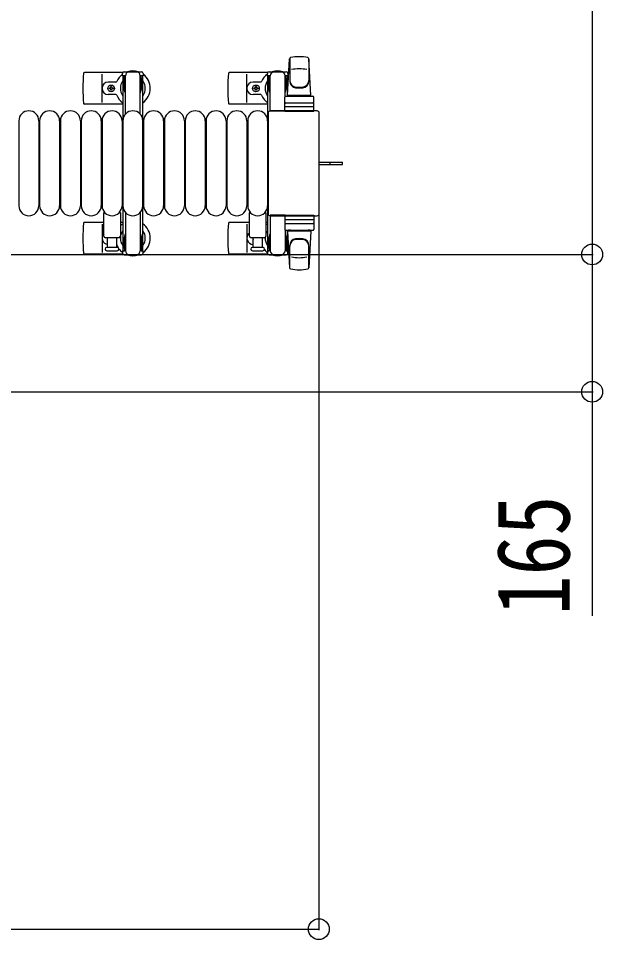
# Model space of a CAD drawing. Units: millimetres, scale not verified. Extents: x -16820 to 16820, y -11880 to 11880.
# Drawn here: x 2939 to 3641, y -2166 to -1060 of the extents above; entities that cross this region are included whole.
import ezdxf
from ezdxf.enums import TextEntityAlignment as Align

# ---------------------------------------------------------------- set-up
doc = ezdxf.new("R2010")
doc.units = ezdxf.units.MM
doc.header["$LTSCALE"] = 50
for name, color, linetype in [('0-3_YKK_13', 4, 'Continuous'), ('0-4_YKK_A1', 4, 'Continuous'), ('0-5_YKK_D', 6, 'Continuous')]:
    doc.layers.add(name, color=color, linetype=linetype)
doc.styles.add('ＭＳ ゴシック', font='')
doc.styles.get('ＭＳ ゴシック').set_extended_font_data('MS Gothic')

msp = doc.modelspace()

# ---------------------------------------------------------------- linework, layer by layer
at = {"layer": '0-3_YKK_13'}
for p, q in [((3262.08, -1152.5), (3264.52, -1108.47)), ((3264.58, -1108.12), (3264.58, -1135.31)), ((3287.58, -1108.89), (3287.58, -1134.63)), ((3290.08, -1152.5), (3287.64, -1108.47)), ((3064.05, -1125), (3017.98, -1125)), ((3039.08, -1161), (3039.08, -1127)), ((3063.78, -1128.8), (3063.78, -1126)), ((3065.78, -1124), (3086.38, -1124)), ((3238.05, -1125), (3191.98, -1125)), ((3213.08, -1161), (3213.08, -1127)), ((3237.78, -1128.8), (3237.78, -1126)), ((3239.78, -1124), (3260.38, -1124)), ((3055.79, -1136.5), (3046.58, -1136.5)), ((3067.08, -1128.8), (3063.78, -1128.8)), ((3065.28, -1132.3), (3066.08, -1132.3)), ((3065.28, -1142.82), (3065.28, -1132.3)), ((3066.08, -1145.8), (3066.08, -1128.8)), ((3067.08, -1175.06), (3067.08, -1129)), ((3085.08, -1175.06), (3085.08, -1129)), ((3086.08, -1145.8), (3086.08, -1128.8)), ((3086.88, -1132.3), (3086.08, -1132.3)), ((3086.88, -1142.82), (3086.88, -1132.3)), ((3229.79, -1136.5), (3220.58, -1136.5)), ((3241.08, -1128.8), (3237.78, -1128.8)), ((3239.28, -1132.3), (3240.08, -1132.3)), ((3239.28, -1142.82), (3239.28, -1132.3)), ((3240.08, -1145.8), (3240.08, -1128.8)), ((3241.08, -1171.5), (3241.08, -1129)), ((3259.08, -1153.64), (3259.08, -1129)), ((3260.08, -1145.8), (3260.08, -1128.8)), ((3260.88, -1132.3), (3260.08, -1132.3)), ((3260.88, -1142.82), (3260.88, -1132.3)), ((3048.76, -1144.44), (3047.88, -1144.44)), ((3051.4, -1143.56), (3052.28, -1143.56)), ((3066.88, -1148.8), (3065.28, -1142.82)), ((3066.88, -1148.8), (3067.08, -1148.8)), ((3085.28, -1148.8), (3085.08, -1148.8)), ((3085.28, -1148.8), (3086.88, -1142.82)), ((3222.76, -1144.44), (3221.88, -1144.44)), ((3225.4, -1143.56), (3226.28, -1143.56)), ((3240.88, -1148.8), (3239.28, -1142.82)), ((3240.88, -1148.8), (3241.08, -1148.8)), ((3259.28, -1148.8), (3259.08, -1148.8)), ((3259.28, -1148.8), (3260.88, -1142.82)), ((3055.79, -1151.5), (3046.58, -1151.5)), ((3229.79, -1151.5), (3220.58, -1151.5)), ((3258.58, -1171.5), (3258.58, -1154.5)), ((3259.58, -1153.5), (3292.58, -1153.5)), ((3259.58, -1161.5), (3292.58, -1161.5)), ((3290.08, -1152.5), (3262.08, -1152.5)), ((3263.08, -1153.5), (3263.08, -1152.5)), ((3289.08, -1152.5), (3263.08, -1152.5)), ((3265.48, -1153.5), (3263.08, -1153.5)), ((3289.08, -1153.5), (3286.68, -1153.5)), ((3289.08, -1153.5), (3289.08, -1152.5)), ((3293.58, -1171.5), (3293.58, -1154.5)), ((3064.08, -1163), (3017.98, -1163)), ((3238.08, -1163), (3191.98, -1163)), ((3297.59, -1171), (3241.08, -1171)), ((3241.08, -1171), (3241.08, -1171)), ((3259.08, -1171.5), (3241.08, -1171.5)), ((3258.58, -1171.5), (3293.58, -1171.5)), ((3292.64, -1166), (3259.47, -1166)), ((3297.59, -1171), (3297.59, -1171)), ((2939.08, -1183), (2939.08, -1285)), ((2963.08, -1183), (2963.08, -1285)), ((2964.08, -1183), (2964.08, -1285)), ((2988.08, -1183), (2988.08, -1285)), ((2989.08, -1183), (2989.08, -1285)), ((3013.08, -1183), (3013.08, -1285)), ((3014.08, -1183), (3014.08, -1285)), ((3038.08, -1183), (3038.08, -1285)), ((3039.08, -1183), (3039.08, -1285)), ((3063.08, -1183), (3063.08, -1285)), ((3064.08, -1183), (3064.08, -1285)), ((3088.08, -1183), (3088.08, -1285)), ((3089.08, -1183), (3089.08, -1285)), ((3113.08, -1183), (3113.08, -1285)), ((3114.08, -1183), (3114.08, -1285)), ((3138.08, -1183), (3138.08, -1285)), ((3139.08, -1183), (3139.08, -1285)), ((3163.08, -1183), (3163.08, -1285)), ((3164.08, -1183), (3164.08, -1285)), ((3188.08, -1183), (3188.08, -1285)), ((3189.08, -1183), (3189.08, -1285)), ((3213.08, -1183), (3213.08, -1285)), ((3214.08, -1183), (3214.08, -1285)), ((3238.08, -1183), (3238.08, -1285)), ((3238.58, -1173.5), (3238.58, -1294.51)), ((3238.58, -1173.5), (3238.58, -1173.5)), ((3300.08, -1294.51), (3300.08, -1173.5)), ((3300.08, -1173.5), (3300.08, -1173.5)), ((3300.08, -1232.5), (3312.58, -1232.5)), ((3312.58, -1232.5), (3328.08, -1232.5)), ((3313.23, -1235.5), (3313.23, -1232.5)), ((3328.08, -1235.5), (3328.08, -1232.5)), ((3041.08, -1321.5), (3041.08, -1293.68)), ((3061.08, -1293.68), (3061.08, -1321.5)), ((3067.08, -1292.94), (3067.08, -1339)), ((3085.08, -1292.94), (3085.08, -1339)), ((3216.08, -1321.5), (3216.08, -1293.68)), ((3236.08, -1293.68), (3236.08, -1321.5)), ((3238.58, -1294.51), (3238.58, -1294.51)), ((3300.08, -1294.51), (3300.08, -1294.51)), ((3041.08, -1305), (3017.98, -1305)), ((3064.08, -1305), (3061.08, -1305)), ((3216.08, -1305), (3191.98, -1305)), ((3238.08, -1305), (3236.08, -1305)), ((3241.08, -1296.5), (3241.08, -1339)), ((3259.08, -1296.5), (3241.08, -1296.5)), ((3241.08, -1297), (3297.59, -1297)), ((3241.08, -1297), (3241.08, -1297)), ((3258.58, -1296.5), (3258.58, -1313.5)), ((3258.58, -1296.5), (3293.58, -1296.5)), ((3292.64, -1302), (3259.47, -1302)), ((3293.58, -1296.5), (3293.58, -1313.5)), ((3297.59, -1297), (3297.59, -1297)), ((3039.08, -1307), (3039.08, -1341)), ((3213.08, -1307), (3213.08, -1341)), ((3259.08, -1314.37), (3259.08, -1339)), ((3259.58, -1306.5), (3292.58, -1306.5)), ((3259.58, -1314.5), (3292.58, -1314.5)), ((3262.08, -1315.5), (3264.52, -1359.53)), ((3290.08, -1315.5), (3262.08, -1315.5)), ((3265.48, -1314.5), (3263.08, -1314.5)), ((3263.08, -1314.5), (3263.08, -1315.5)), ((3289.08, -1315.5), (3263.08, -1315.5)), ((3289.08, -1314.5), (3286.68, -1314.5)), ((3290.08, -1315.5), (3287.64, -1359.53)), ((3289.08, -1314.5), (3289.08, -1315.5)), ((3059.08, -1323.5), (3043.08, -1323.5)), ((3045.58, -1335), (3045.58, -1323.5)), ((3056.58, -1323.5), (3056.58, -1335)), ((3066.88, -1319.2), (3065.28, -1325.19)), ((3065.28, -1325.19), (3065.28, -1335.7)), ((3066.08, -1322.2), (3066.08, -1339.2)), ((3066.88, -1319.2), (3067.08, -1319.2)), ((3085.28, -1319.2), (3085.08, -1319.2)), ((3085.28, -1319.2), (3086.88, -1325.19)), ((3086.08, -1322.2), (3086.08, -1339.2)), ((3086.88, -1325.19), (3086.88, -1335.7)), ((3234.08, -1323.5), (3218.08, -1323.5)), ((3220.58, -1335), (3220.58, -1323.5)), ((3231.58, -1323.5), (3231.58, -1335)), ((3240.88, -1319.2), (3239.28, -1325.19)), ((3239.28, -1325.19), (3239.28, -1335.7)), ((3240.08, -1322.2), (3240.08, -1339.2)), ((3240.88, -1319.2), (3241.08, -1319.2)), ((3259.28, -1319.2), (3259.08, -1319.2)), ((3259.28, -1319.2), (3260.88, -1325.19)), ((3260.08, -1322.2), (3260.08, -1339.2)), ((3260.88, -1325.19), (3260.88, -1335.7)), ((3057.33, -1335), (3044.83, -1335)), ((3065.28, -1335.7), (3066.08, -1335.7)), ((3086.88, -1335.7), (3086.08, -1335.7)), ((3232.33, -1335), (3219.83, -1335)), ((3239.28, -1335.7), (3240.08, -1335.7)), ((3260.88, -1335.7), (3260.08, -1335.7)), ((3264.58, -1359.88), (3264.58, -1332.69)), ((3287.58, -1359.11), (3287.58, -1333.37)), ((3064.05, -1343), (3017.98, -1343)), ((3063.78, -1339.2), (3063.78, -1342)), ((3067.08, -1339.2), (3063.78, -1339.2)), ((3065.78, -1344), (3086.38, -1344)), ((3238.05, -1343), (3191.98, -1343)), ((3237.78, -1339.2), (3237.78, -1342)), ((3241.08, -1339.2), (3237.78, -1339.2)), ((3239.78, -1344), (3260.38, -1344))]:
    msp.add_line(p, q, dxfattribs=at)
for points in [[(3088.38, -1126), (3088.38, -1128.8), (3085.08, -1128.8)], [(3262.38, -1126), (3262.38, -1128.8), (3259.08, -1128.8)], [(3047.88, -1144.44), (3047.88, -1143.56), (3048.76, -1143.56)], [(3049.64, -1142.68), (3049.64, -1141.8), (3050.52, -1141.8), (3050.52, -1142.68)], [(3050.52, -1145.32), (3050.52, -1146.2), (3049.64, -1146.2), (3049.64, -1145.32)], [(3052.28, -1143.56), (3052.28, -1144.44), (3051.4, -1144.44)], [(3221.88, -1144.44), (3221.88, -1143.56), (3222.76, -1143.56)], [(3223.64, -1142.68), (3223.64, -1141.8), (3224.52, -1141.8), (3224.52, -1142.68)], [(3224.52, -1145.32), (3224.52, -1146.2), (3223.64, -1146.2), (3223.64, -1145.32)], [(3226.28, -1143.56), (3226.28, -1144.44), (3225.4, -1144.44)], [(3300.08, -1235.5), (3312.58, -1235.5), (3328.08, -1235.5)], [(3044.83, -1339), (3051.08, -1339), (3057.33, -1339)], [(3088.38, -1342), (3088.38, -1339.2), (3085.08, -1339.2)], [(3219.83, -1339), (3226.08, -1339), (3232.33, -1339)], [(3262.38, -1342), (3262.38, -1339.2), (3259.08, -1339.2)]]:
    msp.add_lwpolyline(points, dxfattribs=at)
for centre in [(3050.08, -1144), (3224.08, -1144)]:
    msp.add_circle(centre, 4, dxfattribs=at)
for centre, radius, start, end in [((3276.08, -1156), 50, 78.05356, 101.97738), ((3276.08, -1156), 50, 78.05356, 101.94644), ((3266.02, -1108.56), 1.5, 101.97738, 176.83138), ((3286.15, -1108.56), 1.5, 3.16862, 78.02262), ((3197.08, -1144), 181, 174.26083, 185.73917), ((3017.98, -1126), 1, 90, 174.26083), ((3076.08, -1144), 21, 125.85347, 157.27158), ((3065.78, -1126), 2, 90, 180), ((3072.08, -1129), 5, 90, 180), ((3076.08, -1144), 21, 72.24721, 107.75279), ((3080.08, -1129), 5, 0, 90), ((3086.38, -1126), 2, 0, 90), ((3076.08, -1144), 21, 304.8499, 54.14653), ((3371.08, -1144), 181, 174.26083, 185.73917), ((3191.98, -1126), 1, 90, 174.26083), ((3250.08, -1144), 21, 125.85347, 157.27158), ((3239.78, -1126), 2, 90, 180), ((3246.08, -1129), 5, 90, 180), ((3250.08, -1144), 21, 72.24721, 107.75279), ((3254.08, -1129), 5, 0, 90), ((3260.38, -1126), 2, 0, 90), ((3250.08, -1144), 21, 50.46632, 54.14653), ((3276.08, -1170.6), 50, 79.45053, 100.87665), ((3046.58, -1144), 7.5, 90, 270), ((3055.79, -1135.5), 1, 270, 337.27158), ((3076.08, -1144), 15, 143.1301, 216.8699), ((3076.08, -1144), 15, 323.1301, 36.8699), ((3220.58, -1144), 7.5, 90, 270), ((3229.79, -1135.5), 1, 270, 337.27158), ((3250.08, -1144), 15, 143.1301, 216.8699), ((3250.08, -1144), 15, 30.72246, 36.8699), ((3272.58, -1134.44), 8, 180, 263.72071), ((3272.58, -1135.31), 8, 180, 263.72071), ((3279.58, -1134.44), 8, 276.27929, 0), ((3279.58, -1135.31), 8, 276.27929, 0), ((3048.76, -1142.68), 0.88, 270, 0), ((3048.76, -1145.32), 0.88, 0, 90), ((3051.4, -1142.68), 0.88, 180, 270), ((3051.4, -1145.32), 0.88, 90, 180), ((3222.76, -1142.68), 0.88, 270, 0), ((3222.76, -1145.32), 0.88, 0, 90), ((3225.4, -1142.68), 0.88, 180, 270), ((3225.4, -1145.32), 0.88, 90, 180), ((3276.08, -1102.63), 40, 263.72071, 276.27929), ((3276.08, -1103.5), 40, 263.72071, 276.27929), ((3055.79, -1152.5), 1, 22.72842, 90), ((3076.08, -1144), 21, 202.72842, 235.1501), ((3229.79, -1152.5), 1, 22.72842, 90), ((3250.08, -1144), 21, 202.72842, 235.1501), ((3259.58, -1154.5), 1, 90, 180), ((3259.58, -1162.5), 1, 90, 180), ((3292.58, -1154.5), 1, 0, 90), ((3292.58, -1162.5), 1, 0, 90), ((2951.08, -1183), 12, 0, 180), ((2976.08, -1183), 12, 0, 180), ((3001.08, -1183), 12, 0, 180), ((3026.08, -1183), 12, 0, 180), ((3017.98, -1162), 1, 185.73917, 270), ((3051.08, -1183), 12, 0, 180), ((3076.08, -1183), 12, 0, 180), ((3101.08, -1183), 12, 0, 180), ((3126.08, -1183), 12, 0, 180), ((3151.08, -1183), 12, 0, 180), ((3176.08, -1183), 12, 0, 180), ((3201.08, -1183), 12, 0, 180), ((3191.98, -1162), 1, 185.73917, 270), ((3226.08, -1183), 12, 0, 180), ((2951.08, -1285), 12, 180, 0), ((2976.08, -1285), 12, 180, 0), ((3001.08, -1285), 12, 180, 0), ((3026.08, -1285), 12, 180, 0), ((3051.08, -1285), 12, 180, 0), ((3042.08, -1293.68), 1, 101.93946, 180), ((3060.08, -1293.68), 1, 0, 78.06047), ((3076.08, -1285), 12, 180, 0), ((3101.08, -1285), 12, 180, 0), ((3126.08, -1285), 12, 180, 0), ((3151.08, -1285), 12, 180, 0), ((3176.08, -1285), 12, 180, 0), ((3201.08, -1285), 12, 180, 0), ((3226.08, -1285), 12, 180, 0), ((3217.08, -1293.68), 1, 101.93946, 180), ((3235.08, -1293.68), 1, 0, 78.06047), ((3017.98, -1306), 1, 90, 174.26083), ((3191.98, -1306), 1, 90, 174.26083), ((3259.58, -1305.5), 1, 180, 270), ((3292.58, -1305.5), 1, 270, 0), ((3197.08, -1324), 181, 174.26083, 185.73917), ((3076.08, -1324), 21, 124.8499, 135.58471), ((3076.08, -1324), 15, 143.1301, 216.8699), ((3076.08, -1324), 21, 305.85347, 55.1501), ((3076.08, -1324), 15, 323.1301, 36.8699), ((3371.08, -1324), 181, 174.26083, 185.73917), ((3250.08, -1324), 21, 124.8499, 131.81033), ((3250.08, -1324), 15, 143.1301, 158.96058), ((3259.58, -1313.5), 1, 180, 270), ((3292.58, -1313.5), 1, 270, 0), ((3046.58, -1324), 7.5, 137.16663, 262.33771), ((3043.08, -1321.5), 2, 180, 270), ((3059.08, -1321.5), 2, 270, 0), ((3220.58, -1324), 7.5, 126.86994, 270), ((3218.08, -1321.5), 2, 180, 270), ((3224.08, -1324), 4, 172.81959, 208.95488), ((3234.08, -1321.5), 2, 270, 0), ((3250.08, -1324), 15, 177.02005, 216.8699), ((3272.58, -1332.69), 8, 96.27929, 180), ((3272.58, -1333.57), 8, 96.27929, 180), ((3276.08, -1364.5), 40, 83.72071, 96.27929), ((3276.08, -1365.37), 40, 83.72071, 96.27929), ((3279.58, -1332.69), 8, 0, 83.72071), ((3279.58, -1333.57), 8, 0, 83.72071), ((3044.83, -1337), 2, 90, 180), ((3044.83, -1337), 2, 180, 270), ((3055.79, -1332.5), 1, 22.72842, 37.66294), ((3076.08, -1324), 21, 202.72842, 212.5406), ((3057.33, -1337), 2, 0, 90), ((3057.33, -1337), 2, 270, 0), ((3076.08, -1324), 21, 216.9292, 234.14653), ((3219.83, -1337), 2, 90, 180), ((3219.83, -1337), 2, 180, 270), ((3250.08, -1324), 21, 208.24251, 211.58821), ((3232.33, -1337), 2, 0, 90), ((3232.33, -1337), 2, 270, 0), ((3250.08, -1324), 21, 220.83479, 234.14653), ((3250.08, -1324), 15, 323.1301, 329.27754), ((3017.98, -1342), 1, 185.73917, 270), ((3065.78, -1342), 2, 180, 270), ((3072.08, -1339), 5, 180, 270), ((3076.08, -1324), 21, 252.24721, 287.75279), ((3080.08, -1339), 5, 270, 0), ((3086.38, -1342), 2, 270, 0), ((3191.98, -1342), 1, 185.73917, 270), ((3239.78, -1342), 2, 180, 270), ((3246.08, -1339), 5, 180, 270), ((3250.08, -1324), 21, 252.24721, 287.75279), ((3254.08, -1339), 5, 270, 0), ((3260.38, -1342), 2, 270, 0), ((3250.08, -1324), 21, 305.85347, 309.53368), ((3276.08, -1297.4), 50, 259.12335, 280.54947), ((3266.02, -1359.45), 1.5, 183.16862, 258.02262), ((3276.08, -1312), 50, 258.02262, 281.94644), ((3276.08, -1312), 50, 258.05356, 281.94644), ((3286.15, -1359.45), 1.5, 281.97738, 356.83138)]:
    msp.add_arc(centre, radius, start, end, dxfattribs=at)
for centre, major_axis, start_param, end_param in [((3241.09, -1173.51), (-1.77, 1.77), 5.4996506, 7.06672), ((3297.58, -1173.51), (1.77, 1.77), 5.4996506, 7.06672), ((3241.09, -1294.5), (1.77, 1.77), 2.358058, 3.9251274), ((3297.58, -1294.5), (-1.77, 1.77), 2.358058, 3.9251274)]:
    msp.add_ellipse(centre, major_axis=major_axis, ratio=0.997169, start_param=start_param, end_param=end_param, dxfattribs=at)
at = {"layer": '0-4_YKK_A1'}
for p, q in [((3064.08, -1129), (3064.08, -1339)), ((3067.08, -1129), (3064.08, -1129)), ((3088.08, -1129), (3085.08, -1129)), ((3088.08, -1339), (3088.08, -1129)), ((3238.08, -1129), (3238.08, -1339)), ((3241.08, -1129), (3238.08, -1129)), ((3262.08, -1129), (3259.08, -1129)), ((3262.08, -1153.5), (3262.08, -1129)), ((3262.08, -1339), (3262.08, -1314.5)), ((3064.08, -1339), (3066.08, -1339)), ((3086.08, -1339), (3088.08, -1339)), ((3238.08, -1339), (3240.08, -1339)), ((3260.08, -1339), (3262.08, -1339))]:
    msp.add_line(p, q, dxfattribs=at)
at = {"layer": '0-5_YKK_D'}
for p, q in [((3628.08, -474), (3628.08, -1343.5)), ((3299.58, -1295.5), (3299.58, -2155)), ((2486.58, -1343.5), (3629.08, -1343.5)), ((2486.58, -1343.5), (3629.08, -1343.5)), ((2486.58, -1508.5), (3629.08, -1508.5)), ((2493.58, -2154), (3299.58, -2154))]:
    msp.add_line(p, q, dxfattribs=at)
msp.add_lwpolyline([(3628.08, -1343.5), (3628.08, -1508.5), (3628.08, -1777.7)], dxfattribs=at)
for centre in [(3628.08, -1343.5), (3628.08, -1343.5), (3628.08, -1508.5), (3299.58, -2154)]:
    msp.add_circle(centre, 12.5, dxfattribs=at)

# ---------------------------------------------------------------- texts
at = {"layer": '0-5_YKK_D', "style": 'ＭＳ ゴシック', "width": 0.8}
msp.add_text('165', height=87.98, rotation=90, dxfattribs=at).set_placement((3627.28, -1776.9), align=Align.BOTTOM_LEFT)

doc.saveas('drawing.dxf')
